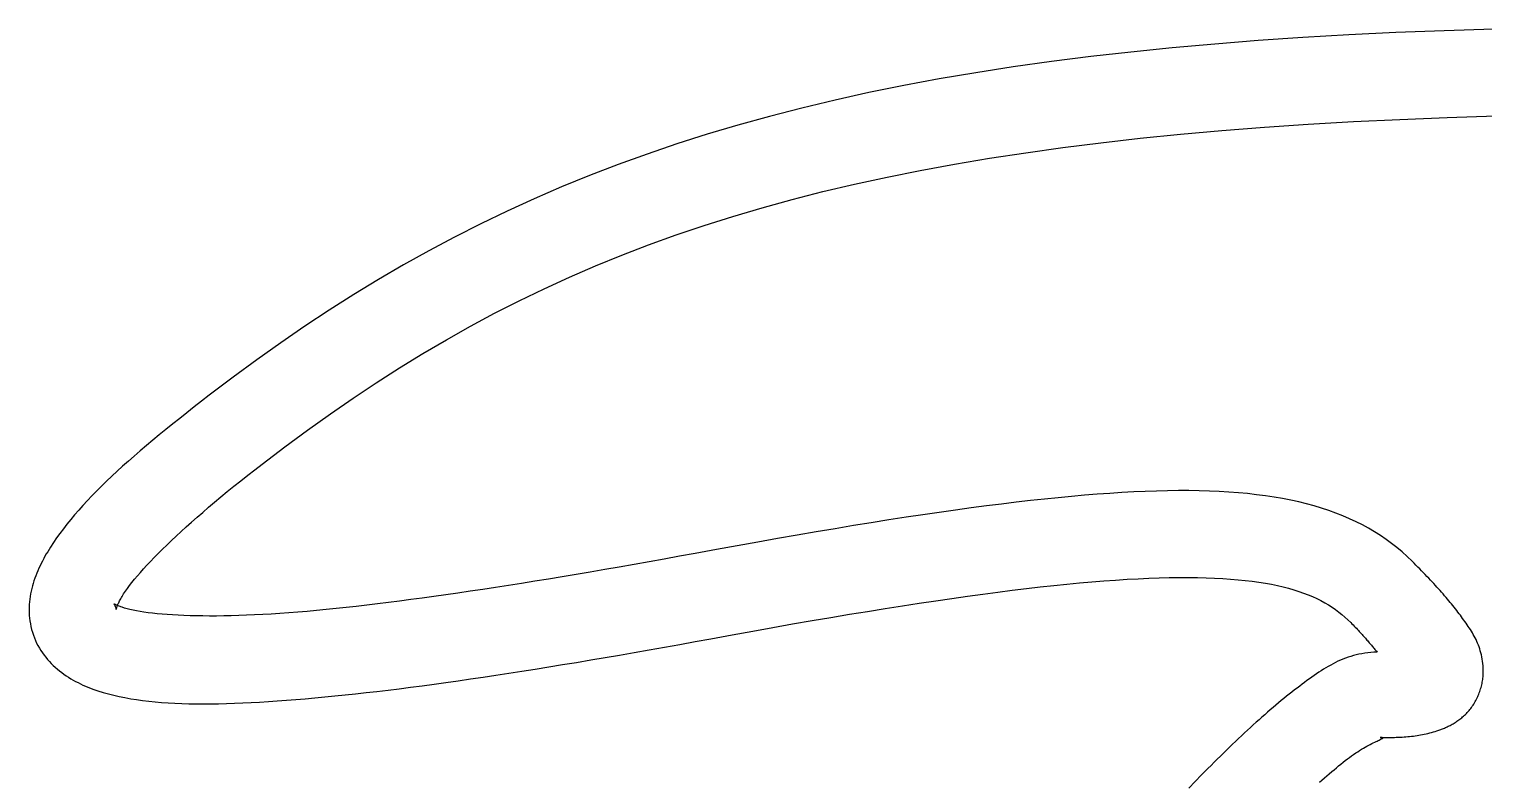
# Model space of a CAD drawing. Header units: metres. Extents: x 0 to 745, y 0 to 539.
# Drawn here: x 227.71 to 241.12, y 362.39 to 369.33 of the extents above; entities that cross this region are included whole.
import ezdxf

# ---------------------------------------------------------------- set-up
doc = ezdxf.new("R2010")
doc.units = ezdxf.units.M

msp = doc.modelspace()

# ---------------------------------------------------------------- linework, layer by layer
at = {"layer": '2', "color": 7}
for p, q in [((239.454899, 369.24992), (239.042731, 369.221915)), ((239.878019, 369.274508), (239.454899, 369.24992)), ((240.312411, 369.295713), (239.878019, 369.274508)), ((240.758393, 369.313572), (240.312411, 369.295713)), ((241.216284, 369.328119), (240.758393, 369.313572)), ((237.86876, 369.117032), (237.49717, 369.074918)), ((238.24998, 369.155506), (237.86876, 369.117032)), ((238.641198, 369.190455), (238.24998, 369.155506)), ((239.042731, 369.221915), (238.641198, 369.190455)), ((236.78155, 368.979419), (236.436943, 368.925984)), ((237.134863, 369.029055), (236.78155, 368.979419)), ((237.49717, 369.074918), (237.134863, 369.029055)), ((236.100753, 368.868725), (235.772691, 368.807616)), ((236.436943, 368.925984), (236.100753, 368.868725)), ((235.45247, 368.742632), (235.1398, 368.673748)), ((235.772691, 368.807616), (235.45247, 368.742632)), ((234.834392, 368.600938), (234.535959, 368.524176)), ((235.1398, 368.673748), (234.834392, 368.600938)), ((234.244211, 368.443439), (233.95886, 368.358699)), ((234.535959, 368.524176), (234.244211, 368.443439)), ((238.707096, 368.393446), (239.100105, 368.424129)), ((239.100105, 368.424129), (239.504185, 368.451454)), ((239.504185, 368.451454), (239.91964, 368.475451)), ((239.91964, 368.475451), (240.346777, 368.49615)), ((240.346777, 368.49615), (240.7859, 368.513584)), ((240.7859, 368.513584), (241.237316, 368.527783)), ((233.95886, 368.358699), (233.679617, 368.269932)), ((237.591484, 368.281012), (237.953064, 368.321878)), ((237.953064, 368.321878), (238.32485, 368.359372)), ((238.32485, 368.359372), (238.707096, 368.393446)), ((233.406194, 368.177113), (233.138302, 368.080215)), ((233.679617, 368.269932), (233.406194, 368.177113)), ((236.565022, 368.138267), (236.897799, 368.189248)), ((236.897799, 368.189248), (237.239841, 368.236816)), ((237.239841, 368.236816), (237.591484, 368.281012)), ((233.138302, 368.080215), (232.875653, 367.979214)), ((235.618928, 367.96443), (235.925922, 368.025899)), ((235.925922, 368.025899), (236.241175, 368.083831)), ((236.241175, 368.083831), (236.565022, 368.138267)), ((232.875653, 367.979214), (232.617957, 367.874084)), ((235.028373, 367.830714), (235.319856, 367.899382)), ((235.319856, 367.899382), (235.618928, 367.96443)), ((232.364927, 367.7648), (232.116273, 367.651337)), ((232.617957, 367.874084), (232.364927, 367.7648)), ((234.466825, 367.682352), (234.744141, 367.758385)), ((234.744141, 367.758385), (235.028373, 367.830714)), ((232.116273, 367.651337), (231.871708, 367.533669)), ((234.19609, 367.602575), (234.466825, 367.682352)), ((231.871708, 367.533669), (231.630942, 367.41177)), ((233.673021, 367.431622), (233.931601, 367.519012)), ((233.931601, 367.519012), (234.19609, 367.602575)), ((231.630942, 367.41177), (231.393686, 367.285616)), ((233.420015, 367.340364), (233.673021, 367.431622)), ((231.393686, 367.285616), (231.159654, 367.15518)), ((232.929384, 367.146076), (233.172248, 367.245195)), ((233.172248, 367.245195), (233.420015, 367.340364)), ((231.159654, 367.15518), (230.928554, 367.020439)), ((232.691087, 367.042963), (232.929384, 367.146076)), ((230.928554, 367.020439), (230.7001, 366.881365)), ((232.457023, 366.935816), (232.691087, 367.042963)), ((230.7001, 366.881365), (230.474003, 366.737935)), ((232.000246, 366.709254), (232.226854, 366.824594)), ((232.226854, 366.824594), (232.457023, 366.935816)), ((230.474003, 366.737935), (230.249973, 366.590121)), ((231.776863, 366.589756), (232.000246, 366.709254)), ((230.249973, 366.590121), (230.027722, 366.4379)), ((231.55637, 366.466059), (231.776863, 366.589756)), ((230.027722, 366.4379), (229.806962, 366.281246)), ((231.338431, 366.33812), (231.55637, 366.466059)), ((229.806962, 366.281246), (229.587404, 366.120133)), ((231.122711, 366.205899), (231.338431, 366.33812)), ((230.908873, 366.069353), (231.122711, 366.205899)), ((229.587404, 366.120133), (229.36876, 365.954536)), ((230.696583, 365.928443), (230.908873, 366.069353)), ((229.298183, 365.900071), (229.229137, 365.846374)), ((229.36876, 365.954536), (229.298183, 365.900071)), ((230.485504, 365.783125), (230.696583, 365.928443)), ((229.09562, 365.741187), (229.031145, 365.689647)), ((229.161617, 365.793421), (229.09562, 365.741187)), ((229.229137, 365.846374), (229.161617, 365.793421)), ((230.275302, 365.63336), (230.485504, 365.783125)), ((228.968186, 365.638777), (228.906742, 365.588551)), ((229.031145, 365.689647), (228.968186, 365.638777)), ((230.065641, 365.479104), (230.275302, 365.63336)), ((228.788383, 365.489936), (228.731463, 365.441497)), ((228.846809, 365.538946), (228.788383, 365.489936)), ((228.906742, 365.588551), (228.846809, 365.538946)), ((229.856184, 365.320318), (230.065641, 365.479104)), ((228.622123, 365.346233), (228.569697, 365.299357)), ((228.676043, 365.393604), (228.622123, 365.346233)), ((228.731463, 365.441497), (228.676043, 365.393604)), ((228.46932, 365.206998), (228.421361, 365.161464)), ((228.518764, 365.252954), (228.46932, 365.206998)), ((228.569697, 365.299357), (228.518764, 365.252954)), ((229.658436, 365.165489), (229.722707, 365.21644)), ((229.722707, 365.21644), (229.788626, 365.268057)), ((229.788626, 365.268057), (229.856184, 365.320318)), ((228.329889, 365.071565), (228.286369, 365.027151)), ((228.374885, 365.116328), (228.329889, 365.071565)), ((228.421361, 365.161464), (228.374885, 365.116328)), ((229.534876, 365.065678), (229.595823, 365.115228)), ((229.595823, 365.115228), (229.658436, 365.165489)), ((238.105006, 365.071401), (238.000709, 365.067846)), ((238.206813, 365.073783), (238.105006, 365.071401)), ((238.306184, 365.07499), (238.206813, 365.073783)), ((238.403326, 365.074936), (238.306184, 365.07499)), ((238.498423, 365.073589), (238.403326, 365.074936)), ((238.591495, 365.070939), (238.498423, 365.073589)), ((238.682563, 365.066976), (238.591495, 365.070939)), ((228.203745, 364.939267), (228.164635, 364.895749)), ((228.244322, 364.98306), (228.203745, 364.939267)), ((228.286369, 365.027151), (228.244322, 364.98306)), ((229.362119, 364.921519), (229.418015, 364.968801)), ((229.418015, 364.968801), (229.475604, 365.016862)), ((229.475604, 365.016862), (229.534876, 365.065678)), ((236.67366, 364.951643), (236.535267, 364.934103)), ((236.808913, 364.968025), (236.67366, 364.951643)), ((236.941082, 364.983247), (236.808913, 364.968025)), ((237.070219, 364.997308), (236.941082, 364.983247)), ((237.196381, 365.010207), (237.070219, 364.997308)), ((237.319619, 365.021942), (237.196381, 365.010207)), ((237.43999, 365.032512), (237.319619, 365.021942)), ((237.557546, 365.041916), (237.43999, 365.032512)), ((237.672342, 365.050152), (237.557546, 365.041916)), ((237.784431, 365.05722), (237.672342, 365.050152)), ((237.893869, 365.063119), (237.784431, 365.05722)), ((238.000709, 365.067846), (237.893869, 365.063119)), ((238.771649, 365.061688), (238.682563, 365.066976)), ((238.858772, 365.055066), (238.771649, 365.061688)), ((238.943956, 365.047099), (238.858772, 365.055066)), ((239.027219, 365.037776), (238.943956, 365.047099)), ((239.108584, 365.027087), (239.027219, 365.037776)), ((239.188072, 365.015022), (239.108584, 365.027087)), ((239.265703, 365.001569), (239.188072, 365.015022)), ((239.341499, 364.986718), (239.265703, 365.001569)), ((239.41548, 364.970459), (239.341499, 364.986718)), ((239.487668, 364.952782), (239.41548, 364.970459)), ((239.558084, 364.933675), (239.487668, 364.952782)), ((228.090804, 364.809437), (228.056076, 364.766593)), ((228.126989, 364.852481), (228.090804, 364.809437)), ((228.164635, 364.895749), (228.126989, 364.852481)), ((229.204675, 364.784563), (229.25544, 364.829378)), ((229.25544, 364.829378), (229.307925, 364.875037)), ((229.307925, 364.875037), (229.362119, 364.921519)), ((235.635965, 364.804593), (235.474085, 364.778976)), ((235.794327, 364.829061), (235.635965, 364.804593)), ((235.949226, 364.852377), (235.794327, 364.829061)), ((236.100715, 364.87454), (235.949226, 364.852377)), ((236.248849, 364.89555), (236.100715, 364.87454)), ((236.393682, 364.915404), (236.248849, 364.89555)), ((236.535267, 364.934103), (236.393682, 364.915404)), ((239.626749, 364.913128), (239.558084, 364.933675)), ((239.693683, 364.891131), (239.626749, 364.913128)), ((239.758908, 364.867673), (239.693683, 364.891131)), ((239.822445, 364.842743), (239.758908, 364.867673)), ((239.884315, 364.816332), (239.822445, 364.842743)), ((239.944539, 364.788428), (239.884315, 364.816332)), ((227.990979, 364.681406), (227.960604, 364.639013)), ((228.022802, 364.723924), (227.990979, 364.681406)), ((228.056076, 364.766593), (228.022802, 364.723924)), ((229.062783, 364.655412), (229.108338, 364.697558)), ((229.108338, 364.697558), (229.155638, 364.740616)), ((229.155638, 364.740616), (229.204675, 364.784563)), ((234.966797, 364.695234), (234.790304, 364.665028)), ((235.139555, 364.724295), (234.966797, 364.695234)), ((235.308633, 364.752209), (235.139555, 364.724295)), ((235.474085, 364.778976), (235.308633, 364.752209)), ((240.003137, 364.759022), (239.944539, 364.788428)), ((240.060132, 364.728101), (240.003137, 364.759022)), ((240.115544, 364.695657), (240.060132, 364.728101)), ((240.169394, 364.661678), (240.115544, 364.695657)), ((227.904186, 364.554507), (227.878136, 364.512344)), ((227.931674, 364.596722), (227.904186, 364.554507)), ((227.960604, 364.639013), (227.931674, 364.596722)), ((228.898197, 364.49639), (228.936681, 364.534667)), ((228.936681, 364.534667), (228.976945, 364.573944)), ((228.976945, 364.573944), (229.018982, 364.6142)), ((229.018982, 364.6142), (229.062783, 364.655412)), ((234.045911, 364.532776), (233.849936, 364.496862)), ((234.237881, 364.567551), (234.045911, 364.532776)), ((234.425901, 364.601185), (234.237881, 364.567551)), ((234.610024, 364.633678), (234.425901, 364.601185)), ((234.790304, 364.665028), (234.610024, 364.633678)), ((240.221703, 364.626154), (240.169394, 364.661678)), ((240.272492, 364.589075), (240.221703, 364.626154)), ((240.321783, 364.550429), (240.272492, 364.589075)), ((240.369596, 364.510207), (240.321783, 364.550429)), ((227.818478, 364.404233), (227.807587, 364.381975)), ((227.829751, 364.426285), (227.818478, 364.404233)), ((227.84138, 364.448125), (227.829751, 364.426285)), ((227.853338, 364.469752), (227.84138, 364.448125)), ((227.865599, 364.491159), (227.853338, 364.469752)), ((227.878136, 364.512344), (227.865599, 364.491159)), ((228.79352, 364.387789), (228.826607, 364.422929)), ((228.826607, 364.422929), (228.861503, 364.459137)), ((228.861503, 364.459137), (228.898197, 364.49639)), ((233.423981, 364.419527), (233.285787, 364.39496)), ((233.564071, 364.4447), (233.423981, 364.419527)), ((233.706056, 364.470479), (233.564071, 364.4447)), ((233.849936, 364.496862), (233.706056, 364.470479)), ((240.415952, 364.468397), (240.369596, 364.510207)), ((240.460872, 364.42499), (240.415952, 364.468397)), ((240.47892, 364.406902), (240.460872, 364.42499)), ((240.496709, 364.388989), (240.47892, 364.406902)), ((227.759802, 364.267725), (227.751765, 364.244311)), ((227.768381, 364.290956), (227.759802, 364.267725)), ((227.777476, 364.314), (227.768381, 364.290956)), ((227.787059, 364.336854), (227.777476, 364.314)), ((227.797105, 364.359514), (227.787059, 364.336854)), ((227.807587, 364.381975), (227.797105, 364.359514)), ((228.67942, 364.25835), (228.70519, 364.288997)), ((228.70519, 364.288997), (228.732802, 364.3208)), ((228.732802, 364.3208), (228.762248, 364.353738)), ((228.762248, 364.353738), (228.79352, 364.387789)), ((232.62324, 364.28123), (232.496413, 364.260309)), ((232.75196, 364.30276), (232.62324, 364.28123)), ((232.882575, 364.324899), (232.75196, 364.30276)), ((233.015084, 364.347645), (232.882575, 364.324899)), ((233.149488, 364.370999), (233.015084, 364.347645)), ((233.285787, 364.39496), (233.149488, 364.370999)), ((237.832123, 364.258176), (237.933847, 364.263759)), ((237.933847, 364.263759), (238.03255, 364.268216)), ((238.03255, 364.268216), (238.128274, 364.271548)), ((238.128274, 364.271548), (238.221059, 364.273758)), ((238.221059, 364.273758), (238.310944, 364.274848)), ((238.310944, 364.274848), (238.397818, 364.274888)), ((238.397818, 364.274888), (238.481588, 364.27393)), ((238.481588, 364.27393), (238.562329, 364.271985)), ((238.562329, 364.271985), (238.640116, 364.269063)), ((238.640116, 364.269063), (238.715022, 364.265176)), ((238.715022, 364.265176), (238.787123, 364.260332)), ((240.51424, 364.371244), (240.496709, 364.388989)), ((240.531516, 364.353666), (240.51424, 364.371244)), ((240.548538, 364.336248), (240.531516, 364.353666)), ((240.565306, 364.318988), (240.548538, 364.336248)), ((240.581823, 364.301881), (240.565306, 364.318988)), ((240.598089, 364.284923), (240.581823, 364.301881)), ((240.614106, 364.26811), (240.598089, 364.284923)), ((240.629875, 364.251437), (240.614106, 364.26811)), ((227.725573, 364.148914), (227.720647, 364.124649)), ((227.731175, 364.173017), (227.725573, 364.148914)), ((227.737425, 364.196953), (227.731175, 364.173017)), ((227.744297, 364.22072), (227.737425, 364.196953)), ((227.751765, 364.244311), (227.744297, 364.22072)), ((228.578526, 364.123245), (228.594949, 364.147774)), ((228.594949, 364.147774), (228.613258, 364.173572)), ((228.613258, 364.173572), (228.633446, 364.200615)), ((228.633446, 364.200615), (228.655503, 364.228882)), ((228.655503, 364.228882), (228.67942, 364.25835)), ((231.661646, 364.130949), (231.549966, 364.114917)), ((231.77522, 364.147595), (231.661646, 364.130949)), ((231.890686, 364.164852), (231.77522, 364.147595)), ((232.008044, 364.182722), (231.890686, 364.164852)), ((232.127296, 364.201203), (232.008044, 364.182722)), ((232.248442, 364.220295), (232.127296, 364.201203)), ((232.371481, 364.239997), (232.248442, 364.220295)), ((232.496413, 364.260309), (232.371481, 364.239997)), ((236.502323, 364.121814), (236.639926, 364.139926)), ((236.639926, 364.139926), (236.774065, 364.156889)), ((236.774065, 364.156889), (236.904781, 364.172705)), ((236.904781, 364.172705), (237.032115, 364.187375)), ((237.032115, 364.187375), (237.156106, 364.200902)), ((237.156106, 364.200902), (237.276795, 364.213289)), ((237.276795, 364.213289), (237.394223, 364.224536)), ((237.394223, 364.224536), (237.50843, 364.234646)), ((237.50843, 364.234646), (237.619455, 364.243621)), ((237.619455, 364.243621), (237.727339, 364.251464)), ((237.727339, 364.251464), (237.832123, 364.258176)), ((238.787123, 364.260332), (238.856492, 364.254543)), ((238.856492, 364.254543), (238.923204, 364.24782)), ((238.923204, 364.24782), (238.987334, 364.240172)), ((238.987334, 364.240172), (239.048955, 364.23161)), ((239.048955, 364.23161), (239.108142, 364.222145)), ((239.108142, 364.222145), (239.16497, 364.211787)), ((239.16497, 364.211787), (239.219513, 364.200546)), ((239.219513, 364.200546), (239.271845, 364.188433)), ((239.271845, 364.188433), (239.32204, 364.175459)), ((239.32204, 364.175459), (239.370174, 364.161634)), ((239.370174, 364.161634), (239.41632, 364.146967)), ((239.41632, 364.146967), (239.460552, 364.131471)), ((239.460552, 364.131471), (239.502946, 364.115155)), ((240.645398, 364.234902), (240.629875, 364.251437)), ((240.660676, 364.218499), (240.645398, 364.234902)), ((240.67571, 364.202224), (240.660676, 364.218499)), ((240.690502, 364.186074), (240.67571, 364.202224)), ((240.705053, 364.170043), (240.690502, 364.186074)), ((240.719364, 364.154129), (240.705053, 364.170043)), ((240.733436, 364.138327), (240.719364, 364.154129)), ((240.747272, 364.122633), (240.733436, 364.138327)), ((227.707079, 364.001031), (227.706765, 363.975877)), ((227.708229, 364.026047), (227.707079, 364.001031)), ((227.710187, 364.050921), (227.708229, 364.026047)), ((227.712927, 364.075648), (227.710187, 364.050921)), ((227.716423, 364.100226), (227.712927, 364.075648)), ((227.720647, 364.124649), (227.716423, 364.100226)), ((228.489503, 364.03034), (228.489231, 364.030218)), ((228.489231, 364.030218), (228.489282, 364.029838)), ((228.489282, 364.029838), (228.489623, 364.029198)), ((228.49013, 364.030209), (228.489503, 364.03034)), ((228.489623, 364.029198), (228.490223, 364.028294)), ((228.491143, 364.029827), (228.49013, 364.030209)), ((228.490223, 364.028294), (228.491048, 364.027124)), ((228.491048, 364.027124), (228.492067, 364.025683)), ((228.492576, 364.029197), (228.491143, 364.029827)), ((228.492067, 364.025683), (228.493247, 364.023968)), ((228.49446, 364.028324), (228.492576, 364.029197)), ((228.493247, 364.023968), (228.494557, 364.021976)), ((228.496827, 364.02721), (228.49446, 364.028324)), ((228.494557, 364.021976), (228.495964, 364.019704)), ((228.495964, 364.019704), (228.497435, 364.017149)), ((228.499711, 364.025858), (228.496827, 364.02721)), ((228.497435, 364.017149), (228.49894, 364.014307)), ((228.49894, 364.014307), (228.500445, 364.011175)), ((228.503142, 364.024272), (228.499711, 364.025858)), ((228.500445, 364.011175), (228.501918, 364.00775)), ((228.501918, 364.00775), (228.503327, 364.004028)), ((228.507154, 364.022456), (228.503142, 364.024272)), ((228.503327, 364.004028), (228.50464, 364.000006)), ((228.50464, 364.000006), (228.505784, 363.996051)), ((228.505784, 363.996051), (228.506725, 363.992534)), ((228.511778, 364.020412), (228.507154, 364.022456)), ((228.517047, 364.018143), (228.511778, 364.020412)), ((228.514378, 363.995217), (228.51565, 363.999281)), ((228.51565, 363.999281), (228.517166, 364.003855)), ((228.522992, 364.015654), (228.517047, 364.018143)), ((228.517166, 364.003855), (228.518953, 364.008943)), ((228.518953, 364.008943), (228.521037, 364.014549)), ((228.521037, 364.014549), (228.523445, 364.020676)), ((228.529647, 364.012946), (228.522992, 364.015654)), ((228.523445, 364.020676), (228.526202, 364.02733)), ((228.526202, 364.02733), (228.529335, 364.034514)), ((228.529335, 364.034514), (228.53287, 364.042233)), ((228.537043, 364.010025), (228.529647, 364.012946)), ((228.53287, 364.042233), (228.536833, 364.05049)), ((228.536833, 364.05049), (228.541252, 364.059291)), ((228.545212, 364.006892), (228.537043, 364.010025)), ((228.541252, 364.059291), (228.546151, 364.068638)), ((228.554187, 364.003551), (228.545212, 364.006892)), ((228.546151, 364.068638), (228.551558, 364.078537)), ((228.551558, 364.078537), (228.557499, 364.088992)), ((228.564, 364.000006), (228.554187, 364.003551)), ((228.557499, 364.088992), (228.564, 364.100006)), ((228.564, 364.100006), (228.578526, 364.123245)), ((228.585707, 363.992821), (228.564, 364.000006)), ((230.629971, 363.998283), (230.537205, 363.988406)), ((230.724628, 364.008777), (230.629971, 363.998283)), ((230.821175, 364.01989), (230.724628, 364.008777)), ((230.919614, 364.031618), (230.821175, 364.01989)), ((231.019943, 364.043964), (230.919614, 364.031618)), ((231.122164, 364.056925), (231.019943, 364.043964)), ((231.226277, 364.070501), (231.122164, 364.056925)), ((231.332281, 364.084692), (231.226277, 364.070501)), ((231.440177, 364.099497), (231.332281, 364.084692)), ((231.549966, 364.114917), (231.440177, 364.099497)), ((235.601729, 363.988886), (235.760956, 364.013938)), ((235.760956, 364.013938), (235.916478, 364.037829)), ((235.916478, 364.037829), (236.068335, 364.06056)), ((236.068335, 364.06056), (236.216569, 364.082133)), ((236.216569, 364.082133), (236.361218, 364.10255)), ((236.361218, 364.10255), (236.502323, 364.121814)), ((239.502946, 364.115155), (239.543576, 364.098029)), ((239.543576, 364.098029), (239.582515, 364.080105)), ((239.582515, 364.080105), (239.619839, 364.061392)), ((239.619839, 364.061392), (239.655621, 364.041901)), ((239.655621, 364.041901), (239.689937, 364.021643)), ((239.689937, 364.021643), (239.72286, 364.000628)), ((239.72286, 364.000628), (239.754465, 363.978866)), ((240.760872, 364.107042), (240.747272, 364.122633)), ((240.774238, 364.091551), (240.760872, 364.107042)), ((240.787371, 364.076156), (240.774238, 364.091551)), ((240.800272, 364.060852), (240.787371, 364.076156)), ((240.812943, 364.045635), (240.800272, 364.060852)), ((240.825385, 364.030502), (240.812943, 364.045635)), ((240.8376, 364.015447), (240.825385, 364.030502)), ((240.849588, 364.000468), (240.8376, 364.015447)), ((240.861352, 363.985559), (240.849588, 364.000468)), ((227.706765, 363.975877), (227.707312, 363.950589)), ((227.707312, 363.950589), (227.708748, 363.925171)), ((227.708748, 363.925171), (227.711099, 363.899627)), ((227.711099, 363.899627), (227.714392, 363.873962)), ((227.714392, 363.873962), (227.718653, 363.848178)), ((228.506725, 363.992534), (228.507489, 363.989459)), ((228.507489, 363.989459), (228.508103, 363.986831)), ((228.508103, 363.986831), (228.508593, 363.984654)), ((228.508593, 363.984654), (228.508986, 363.982932)), ((228.508986, 363.982932), (228.509307, 363.981669)), ((228.509307, 363.981669), (228.509582, 363.98087)), ((228.509582, 363.98087), (228.509839, 363.980538)), ((228.509839, 363.980538), (228.510104, 363.980678)), ((228.510104, 363.980678), (228.510403, 363.981293)), ((228.510403, 363.981293), (228.510761, 363.982389)), ((228.510761, 363.982389), (228.511206, 363.983969)), ((228.511206, 363.983969), (228.511764, 363.986038)), ((228.511764, 363.986038), (228.512461, 363.988599)), ((228.512461, 363.988599), (228.513324, 363.991657)), ((228.513324, 363.991657), (228.514378, 363.995217)), ((228.609843, 363.985862), (228.585707, 363.992821)), ((228.636389, 363.979149), (228.609843, 363.985862)), ((228.665322, 363.972698), (228.636389, 363.979149)), ((228.69662, 363.966527), (228.665322, 363.972698)), ((228.730262, 363.960654), (228.69662, 363.966527)), ((228.766228, 363.955096), (228.730262, 363.960654)), ((228.804494, 363.949872), (228.766228, 363.955096)), ((228.84504, 363.944999), (228.804494, 363.949872)), ((228.887843, 363.940495), (228.84504, 363.944999)), ((228.932884, 363.936377), (228.887843, 363.940495)), ((228.980139, 363.932664), (228.932884, 363.936377)), ((229.029589, 363.929372), (228.980139, 363.932664)), ((229.08121, 363.926521), (229.029589, 363.929372)), ((229.134981, 363.924126), (229.08121, 363.926521)), ((229.190882, 363.922207), (229.134981, 363.924126)), ((229.24889, 363.92078), (229.190882, 363.922207)), ((229.308985, 363.919865), (229.24889, 363.92078)), ((229.371143, 363.919477), (229.308985, 363.919865)), ((229.435345, 363.919636), (229.371143, 363.919477)), ((229.501568, 363.920358), (229.435345, 363.919636)), ((229.569791, 363.921662), (229.501568, 363.920358)), ((229.639993, 363.923565), (229.569791, 363.921662)), ((229.712151, 363.926084), (229.639993, 363.923565)), ((229.786245, 363.929239), (229.712151, 363.926084)), ((229.862253, 363.933046), (229.786245, 363.929239)), ((229.940153, 363.937523), (229.862253, 363.933046)), ((230.019924, 363.942688), (229.940153, 363.937523)), ((230.101545, 363.948558), (230.019924, 363.942688)), ((230.184993, 363.955151), (230.101545, 363.948558)), ((230.270248, 363.962486), (230.184993, 363.955151)), ((230.357344, 363.970507), (230.270248, 363.962486)), ((230.446329, 363.979147), (230.357344, 363.970507)), ((230.537205, 363.988406), (230.446329, 363.979147)), ((234.748611, 363.846122), (234.926966, 363.877015)), ((234.926966, 363.877015), (235.101416, 363.906736)), ((235.101416, 363.906736), (235.271999, 363.935287)), ((235.271999, 363.935287), (235.438756, 363.962669)), ((235.438756, 363.962669), (235.601729, 363.988886)), ((239.754465, 363.978866), (239.784826, 363.956368)), ((239.784826, 363.956368), (239.814017, 363.933144)), ((239.814017, 363.933144), (239.842114, 363.909205)), ((239.842114, 363.909205), (239.86919, 363.884562)), ((239.86919, 363.884562), (239.89532, 363.859224)), ((240.872892, 363.970717), (240.861352, 363.985559)), ((240.884209, 363.955938), (240.872892, 363.970717)), ((240.895306, 363.941217), (240.884209, 363.955938)), ((240.906184, 363.92655), (240.895306, 363.941217)), ((240.916923, 363.911938), (240.906184, 363.92655)), ((240.927589, 363.89737), (240.916923, 363.911938)), ((240.938164, 363.882823), (240.927589, 363.89737)), ((240.948627, 363.868274), (240.938164, 363.882823)), ((240.958959, 363.853702), (240.948627, 363.868274)), ((227.718653, 363.848178), (227.723909, 363.82228)), ((227.723909, 363.82228), (227.730186, 363.796273)), ((227.730186, 363.796273), (227.737512, 363.77016)), ((227.737512, 363.77016), (227.745857, 363.744313)), ((227.745857, 363.744313), (227.755156, 363.719098)), ((233.99532, 363.710784), (234.189704, 363.746387)), ((234.189704, 363.746387), (234.38002, 363.78081)), ((234.38002, 363.78081), (234.566309, 363.814054)), ((234.566309, 363.814054), (234.748611, 363.846122)), ((239.89532, 363.859224), (239.906346, 363.848148)), ((239.906346, 363.848148), (239.917025, 363.837321)), ((239.917025, 363.837321), (239.927371, 363.826734)), ((239.927371, 363.826734), (239.937397, 363.816377)), ((239.937397, 363.816377), (239.94712, 363.80624)), ((239.94712, 363.80624), (239.956551, 363.796312)), ((239.956551, 363.796312), (239.965706, 363.786585)), ((239.965706, 363.786585), (239.974598, 363.777047)), ((239.974598, 363.777047), (239.983242, 363.76769)), ((239.983242, 363.76769), (239.991651, 363.758503)), ((239.991651, 363.758503), (239.99984, 363.749476)), ((239.99984, 363.749476), (240.007823, 363.7406)), ((240.007823, 363.7406), (240.015614, 363.731864)), ((240.015614, 363.731864), (240.023227, 363.723259)), ((240.969141, 363.839085), (240.958959, 363.853702)), ((240.979151, 363.8244), (240.969141, 363.839085)), ((240.988972, 363.809624), (240.979151, 363.8244)), ((240.998583, 363.794736), (240.988972, 363.809624)), ((241.007964, 363.779714), (240.998583, 363.794736)), ((241.017096, 363.764534), (241.007964, 363.779714)), ((241.025959, 363.749176), (241.017096, 363.764534)), ((241.034534, 363.733616), (241.025959, 363.749176)), ((241.0428, 363.717832), (241.034534, 363.733616)), ((227.755156, 363.719098), (227.765375, 363.694512)), ((227.765375, 363.694512), (227.776483, 363.670551)), ((227.776483, 363.670551), (227.788449, 363.647211)), ((227.788449, 363.647211), (227.801239, 363.62449)), ((227.801239, 363.62449), (227.814822, 363.602383)), ((227.814822, 363.602383), (227.829165, 363.580886)), ((233.287959, 363.583563), (233.425713, 363.607818)), ((233.425713, 363.607818), (233.565322, 363.632669)), ((233.565322, 363.632669), (233.70679, 363.658115)), ((233.70679, 363.658115), (233.850121, 363.684153)), ((233.850121, 363.684153), (233.99532, 363.710784)), ((240.023227, 363.723259), (240.030677, 363.714774)), ((240.030677, 363.714774), (240.037976, 363.7064)), ((240.037976, 363.7064), (240.045139, 363.698128)), ((240.045139, 363.698128), (240.052181, 363.689946)), ((240.052181, 363.689946), (240.059116, 363.681845)), ((240.059116, 363.681845), (240.065957, 363.673815)), ((240.065957, 363.673815), (240.072719, 363.665847)), ((240.072719, 363.665847), (240.079415, 363.65793)), ((240.079415, 363.65793), (240.08606, 363.650054)), ((240.08606, 363.650054), (240.092668, 363.64221)), ((240.092668, 363.64221), (240.099254, 363.634388)), ((240.099254, 363.634388), (240.10583, 363.626577)), ((240.10583, 363.626577), (240.112412, 363.618768)), ((240.112412, 363.618768), (240.119013, 363.610951)), ((240.119013, 363.610951), (240.125647, 363.603116)), ((240.125647, 363.603116), (240.132329, 363.595253)), ((240.132329, 363.595253), (240.139072, 363.587352)), ((241.050739, 363.701803), (241.0428, 363.717832)), ((241.05833, 363.685505), (241.050739, 363.701803)), ((241.065554, 363.668917), (241.05833, 363.685505)), ((241.072391, 363.652017), (241.065554, 363.668917)), ((241.078821, 363.634782), (241.072391, 363.652017)), ((241.084826, 363.617189), (241.078821, 363.634782)), ((241.090384, 363.599218), (241.084826, 363.617189)), ((241.095477, 363.580844), (241.090384, 363.599218)), ((227.829165, 363.580886), (227.844238, 363.559997)), ((227.844238, 363.559997), (227.860007, 363.539711)), ((227.860007, 363.539711), (227.87644, 363.520025)), ((227.87644, 363.520025), (227.893507, 363.500935)), ((227.893507, 363.500935), (227.911173, 363.482438)), ((227.911173, 363.482438), (227.929409, 363.46453)), ((227.929409, 363.46453), (227.94818, 363.447208)), ((232.500113, 363.450595), (232.626839, 363.471255)), ((232.626839, 363.471255), (232.755391, 363.492517)), ((232.755391, 363.492517), (232.885774, 363.51438)), ((232.885774, 363.51438), (233.017994, 363.536842)), ((233.017994, 363.536842), (233.152054, 363.559904)), ((233.152054, 363.559904), (233.287959, 363.583563)), ((239.710307, 363.467817), (239.688278, 363.455385)), ((239.732506, 363.479744), (239.710307, 363.467817)), ((239.754909, 363.491149), (239.732506, 363.479744)), ((239.777552, 363.502014), (239.754909, 363.491149)), ((239.800468, 363.512322), (239.777552, 363.502014)), ((239.823693, 363.522053), (239.800468, 363.512322)), ((239.847261, 363.53119), (239.823693, 363.522053)), ((239.871207, 363.539715), (239.847261, 363.53119)), ((239.895565, 363.547611), (239.871207, 363.539715)), ((239.920371, 363.554858), (239.895565, 363.547611)), ((239.945658, 363.56144), (239.920371, 363.554858)), ((239.971462, 363.567337), (239.945658, 363.56144)), ((239.997817, 363.572533), (239.971462, 363.567337)), ((240.024757, 363.577008), (239.997817, 363.572533)), ((240.052318, 363.580746), (240.024757, 363.577008)), ((240.080535, 363.583728), (240.052318, 363.580746)), ((240.109441, 363.585936), (240.080535, 363.583728)), ((240.139072, 363.587352), (240.109441, 363.585936)), ((241.100085, 363.562047), (241.095477, 363.580844)), ((241.104188, 363.542804), (241.100085, 363.562047)), ((241.107766, 363.523092), (241.104188, 363.542804)), ((241.110801, 363.50289), (241.107766, 363.523092)), ((241.113271, 363.482175), (241.110801, 363.50289)), ((241.115158, 363.460925), (241.113271, 363.482175)), ((241.116441, 363.439118), (241.115158, 363.460925)), ((227.94818, 363.447208), (227.967456, 363.430467)), ((227.967456, 363.430467), (227.987204, 363.414305)), ((227.987204, 363.414305), (228.007393, 363.398717)), ((228.007393, 363.398717), (228.027989, 363.3837)), ((228.027989, 363.3837), (228.048962, 363.36925)), ((228.048962, 363.36925), (228.070279, 363.355364)), ((228.070279, 363.355364), (228.091908, 363.342039)), ((228.091908, 363.342039), (228.113816, 363.32927)), ((228.113816, 363.32927), (228.135973, 363.317054)), ((231.663802, 363.322919), (231.777868, 363.339335)), ((231.777868, 363.339335), (231.893728, 363.356361)), ((231.893728, 363.356361), (232.011388, 363.373995)), ((232.011388, 363.373995), (232.130852, 363.392237)), ((232.130852, 363.392237), (232.252125, 363.411084)), ((232.252125, 363.411084), (232.37521, 363.430537)), ((232.37521, 363.430537), (232.500113, 363.450595)), ((239.513994, 363.339948), (239.491932, 363.32379)), ((239.535913, 363.355764), (239.513994, 363.339948)), ((239.557725, 363.37122), (239.535913, 363.355764)), ((239.579464, 363.386298), (239.557725, 363.37122)), ((239.601164, 363.40098), (239.579464, 363.386298)), ((239.622861, 363.415247), (239.601164, 363.40098)), ((239.64459, 363.429083), (239.622861, 363.415247)), ((239.666383, 363.442468), (239.64459, 363.429083)), ((239.688278, 363.455385), (239.666383, 363.442468)), ((241.110548, 363.322011), (241.112404, 363.334164)), ((241.112404, 363.334164), (241.11396, 363.346256)), ((241.11396, 363.346256), (241.115214, 363.358274)), ((241.115214, 363.358274), (241.116161, 363.370204)), ((241.116161, 363.370204), (241.116798, 363.382031)), ((241.117102, 363.416731), (241.116441, 363.439118)), ((241.116798, 363.382031), (241.11712, 363.393742)), ((241.11712, 363.393742), (241.117102, 363.416731)), ((228.135973, 363.317054), (228.158346, 363.305387)), ((228.158346, 363.305387), (228.180902, 363.294266)), ((228.180902, 363.294266), (228.20361, 363.283687)), ((228.20361, 363.283687), (228.226438, 363.273646)), ((228.226438, 363.273646), (228.249354, 363.264141)), ((228.249354, 363.264141), (228.272325, 363.255167)), ((228.272325, 363.255167), (228.29532, 363.24672)), ((228.29532, 363.24672), (228.341827, 363.230892)), ((228.341827, 363.230892), (228.389381, 363.216128)), ((228.389381, 363.216128), (228.438008, 363.20241)), ((228.438008, 363.20241), (228.487735, 363.189717)), ((230.526226, 363.182882), (230.620851, 363.192522)), ((230.620851, 363.192522), (230.717221, 363.202783)), ((230.717221, 363.202783), (230.815339, 363.213664)), ((230.815339, 363.213664), (230.915211, 363.225165)), ((230.915211, 363.225165), (231.016841, 363.237284)), ((231.016841, 363.237284), (231.120234, 363.25002)), ((231.120234, 363.25002), (231.225395, 363.263372)), ((231.225395, 363.263372), (231.332327, 363.277339)), ((231.332327, 363.277339), (231.441036, 363.29192)), ((231.441036, 363.29192), (231.551526, 363.307114)), ((231.551526, 363.307114), (231.663802, 363.322919)), ((239.328896, 363.199938), (239.304333, 363.180414)), ((239.35329, 363.219061), (239.328896, 363.199938)), ((239.377514, 363.237782), (239.35329, 363.219061)), ((239.401568, 363.256096), (239.377514, 363.237782)), ((239.424546, 363.273443), (239.401568, 363.256096)), ((239.447243, 363.290519), (239.424546, 363.273443)), ((239.469693, 363.307308), (239.447243, 363.290519)), ((239.491932, 363.32379), (239.469693, 363.307308)), ((241.071486, 363.188294), (241.076381, 363.200198)), ((241.076381, 363.200198), (241.081018, 363.212195)), ((241.081018, 363.212195), (241.085394, 363.224269)), ((241.085394, 363.224269), (241.089506, 363.236408)), ((241.089506, 363.236408), (241.093348, 363.248597)), ((241.093348, 363.248597), (241.096918, 363.260822)), ((241.096918, 363.260822), (241.100212, 363.27307)), ((241.100212, 363.27307), (241.103226, 363.285327)), ((241.103226, 363.285327), (241.105955, 363.297579)), ((241.105955, 363.297579), (241.108398, 363.309811)), ((241.108398, 363.309811), (241.110548, 363.322011)), ((228.487735, 363.189717), (228.538587, 363.178032)), ((228.538587, 363.178032), (228.590591, 363.167335)), ((228.590591, 363.167335), (228.643774, 363.157607)), ((228.643774, 363.157607), (228.698162, 363.148829)), ((228.698162, 363.148829), (228.753781, 363.140983)), ((228.753781, 363.140983), (228.810657, 363.134049)), ((228.810657, 363.134049), (228.868817, 363.128007)), ((228.868817, 363.128007), (228.928288, 363.12284)), ((228.928288, 363.12284), (228.989095, 363.118528)), ((228.989095, 363.118528), (229.051264, 363.115053)), ((229.051264, 363.115053), (229.114823, 363.112394)), ((229.114823, 363.112394), (229.179798, 363.110533)), ((229.179798, 363.110533), (229.246214, 363.109452)), ((229.246214, 363.109452), (229.314099, 363.10913)), ((229.314099, 363.10913), (229.383478, 363.10955)), ((229.383478, 363.10955), (229.454378, 363.110692)), ((229.454378, 363.110692), (229.526825, 363.112537)), ((229.526825, 363.112537), (229.600846, 363.115066)), ((229.600846, 363.115066), (229.676467, 363.118259)), ((229.676467, 363.118259), (229.753714, 363.122099)), ((229.753714, 363.122099), (229.832614, 363.126566)), ((229.832614, 363.126566), (229.913193, 363.131642)), ((229.913193, 363.131642), (229.995477, 363.137306)), ((229.995477, 363.137306), (230.079492, 363.14354)), ((230.079492, 363.14354), (230.165266, 363.150325)), ((230.165266, 363.150325), (230.252824, 363.157642)), ((230.252824, 363.157642), (230.342192, 363.165472)), ((230.342192, 363.165472), (230.433342, 363.173865)), ((230.433342, 363.173865), (230.526226, 363.182882)), ((239.178986, 363.076911), (239.153412, 363.055056)), ((239.204391, 363.098386), (239.178986, 363.076911)), ((239.229629, 363.119476), (239.204391, 363.098386)), ((239.254699, 363.14018), (239.229629, 363.119476)), ((239.2796, 363.160494), (239.254699, 363.14018)), ((239.304333, 363.180414), (239.2796, 363.160494)), ((240.986163, 363.048215), (240.994058, 363.057662)), ((240.994058, 363.057662), (241.001746, 363.067381)), ((241.001746, 363.067381), (241.009221, 363.077359)), ((241.009221, 363.077359), (241.01648, 363.087581)), ((241.01648, 363.087581), (241.02352, 363.098033)), ((241.02352, 363.098033), (241.030337, 363.108703)), ((241.030337, 363.108703), (241.036927, 363.119575)), ((241.036927, 363.119575), (241.043286, 363.130637)), ((241.043286, 363.130637), (241.04941, 363.141873)), ((241.04941, 363.141873), (241.055296, 363.153271)), ((241.055296, 363.153271), (241.06094, 363.164817)), ((241.06094, 363.164817), (241.066338, 363.176496)), ((241.066338, 363.176496), (241.071486, 363.188294)), ((239.023038, 362.940185), (238.996464, 362.916115)), ((239.049446, 362.963895), (239.023038, 362.940185)), ((239.075688, 362.98724), (239.049446, 362.963895)), ((239.101763, 363.010217), (239.075688, 362.98724)), ((239.127671, 363.032823), (239.101763, 363.010217)), ((239.153412, 363.055056), (239.127671, 363.032823)), ((240.830551, 362.921773), (240.83947, 362.926909)), ((240.83947, 362.926909), (240.848384, 362.932238)), ((240.848384, 362.932238), (240.857286, 362.937767)), ((240.857286, 362.937767), (240.866173, 362.943499)), ((240.866173, 362.943499), (240.875039, 362.949442)), ((240.875039, 362.949442), (240.88388, 362.955599)), ((240.88388, 362.955599), (240.89269, 362.961977)), ((240.89269, 362.961977), (240.901466, 362.96858)), ((240.901466, 362.96858), (240.910201, 362.975414)), ((240.910201, 362.975414), (240.918892, 362.982485)), ((240.918892, 362.982485), (240.927533, 362.989798)), ((240.927533, 362.989798), (240.936119, 362.997358)), ((240.936119, 362.997358), (240.944646, 363.00517)), ((240.944646, 363.00517), (240.953109, 363.013241)), ((240.953109, 363.013241), (240.961503, 363.021575)), ((240.961503, 363.021575), (240.969823, 363.030177)), ((240.969823, 363.030177), (240.978064, 363.039054)), ((240.978064, 363.039054), (240.986163, 363.048215)), ((238.861116, 362.790458), (238.833552, 362.764288)), ((238.888515, 362.816286), (238.861116, 362.790458)), ((238.91575, 362.841769), (238.888515, 362.816286)), ((238.94282, 362.866903), (238.91575, 362.841769)), ((238.969725, 362.891686), (238.94282, 362.866903)), ((238.996464, 362.916115), (238.969725, 362.891686)), ((240.16556, 362.799974), (240.185093, 362.799996)), ((240.173703, 362.799868), (240.16556, 362.799974)), ((240.180218, 362.799538), (240.173703, 362.799868)), ((240.179713, 362.78683), (240.18443, 362.789554)), ((240.185156, 362.798967), (240.180218, 362.799538)), ((240.18443, 362.789554), (240.187916, 362.79192)), ((240.185093, 362.799996), (240.204393, 362.800067)), ((240.188566, 362.79814), (240.185156, 362.798967)), ((240.187916, 362.79192), (240.190122, 362.793945)), ((240.190497, 362.797038), (240.188566, 362.79814)), ((240.190122, 362.793945), (240.190999, 362.795645)), ((240.190999, 362.795645), (240.190497, 362.797038)), ((240.204393, 362.800067), (240.223471, 362.800197)), ((240.223471, 362.800197), (240.242335, 362.800397)), ((240.242335, 362.800397), (240.260997, 362.800675)), ((240.260997, 362.800675), (240.279466, 362.801041)), ((240.279466, 362.801041), (240.297752, 362.801506)), ((240.297752, 362.801506), (240.315865, 362.802078)), ((240.315865, 362.802078), (240.333816, 362.802767)), ((240.333816, 362.802767), (240.351613, 362.803583)), ((240.351613, 362.803583), (240.369268, 362.804536)), ((240.369268, 362.804536), (240.386789, 362.805635)), ((240.386789, 362.805635), (240.404188, 362.80689)), ((240.404188, 362.80689), (240.421474, 362.808311)), ((240.421474, 362.808311), (240.438657, 362.809907)), ((240.438657, 362.809907), (240.455747, 362.811688)), ((240.455747, 362.811688), (240.472754, 362.813664)), ((240.472754, 362.813664), (240.489689, 362.815844)), ((240.489689, 362.815844), (240.50656, 362.818238)), ((240.50656, 362.818238), (240.523379, 362.820855)), ((240.523379, 362.820855), (240.540155, 362.823706)), ((240.540155, 362.823706), (240.556897, 362.8268)), ((240.556897, 362.8268), (240.573617, 362.830147)), ((240.573617, 362.830147), (240.590324, 362.833756)), ((240.590324, 362.833756), (240.607028, 362.837636)), ((240.607028, 362.837636), (240.62374, 362.841799)), ((240.62374, 362.841799), (240.640468, 362.846253)), ((240.640468, 362.846253), (240.657223, 362.851007)), ((240.657223, 362.851007), (240.674016, 362.856073)), ((240.674016, 362.856073), (240.690855, 362.861458)), ((240.690855, 362.861458), (240.707752, 362.867174)), ((240.707752, 362.867174), (240.716248, 362.870166)), ((240.716248, 362.870166), (240.724806, 362.873275)), ((240.724806, 362.873275), (240.73342, 362.876509)), ((240.73342, 362.876509), (240.742087, 362.879871)), ((240.742087, 362.879871), (240.750801, 362.883368)), ((240.750801, 362.883368), (240.759557, 362.887004)), ((240.759557, 362.887004), (240.768351, 362.890786)), ((240.768351, 362.890786), (240.777177, 362.894718)), ((240.777177, 362.894718), (240.786031, 362.898806)), ((240.786031, 362.898806), (240.794909, 362.903056)), ((240.794909, 362.903056), (240.803804, 362.907472)), ((240.803804, 362.907472), (240.812713, 362.912059)), ((240.812713, 362.912059), (240.82163, 362.916825)), ((240.82163, 362.916825), (240.830551, 362.921773)), ((238.721661, 362.656256), (238.693281, 362.628425)), ((238.749879, 362.68376), (238.721661, 362.656256)), ((238.777933, 362.710936), (238.749879, 362.68376)), ((238.805825, 362.73778), (238.777933, 362.710936)), ((238.833552, 362.764288), (238.805825, 362.73778)), ((239.922311, 362.644695), (239.940978, 362.657415)), ((239.940978, 362.657415), (239.959357, 362.669457)), ((239.959357, 362.669457), (239.977399, 362.680838)), ((239.977399, 362.680838), (239.995055, 362.691576)), ((239.995055, 362.691576), (240.012273, 362.701687)), ((240.012273, 362.701687), (240.029006, 362.711188)), ((240.029006, 362.711188), (240.045202, 362.720096)), ((240.045202, 362.720096), (240.060814, 362.728427)), ((240.060814, 362.728427), (240.07579, 362.736199)), ((240.07579, 362.736199), (240.090082, 362.743428)), ((240.090082, 362.743428), (240.103639, 362.75013)), ((240.103639, 362.75013), (240.116413, 362.756324)), ((240.116413, 362.756324), (240.128353, 362.762025)), ((240.128353, 362.762025), (240.13941, 362.76725)), ((240.13941, 362.76725), (240.149534, 362.772017)), ((240.149534, 362.772017), (240.158677, 362.776341)), ((240.158677, 362.776341), (240.166787, 362.78024)), ((240.166787, 362.78024), (240.173815, 362.783731)), ((240.173815, 362.783731), (240.179713, 362.78683)), ((238.607165, 362.543013), (238.578136, 362.513912)), ((238.636032, 362.571801), (238.607165, 362.543013)), ((238.664738, 362.600273), (238.636032, 362.571801)), ((238.693281, 362.628425), (238.664738, 362.600273)), ((239.741522, 362.503541), (239.762935, 362.521235)), ((239.762935, 362.521235), (239.78402, 362.538451)), ((239.78402, 362.538451), (239.804771, 362.555182)), ((239.804771, 362.555182), (239.825182, 362.571424)), ((239.825182, 362.571424), (239.845246, 362.587171)), ((239.845246, 362.587171), (239.864959, 362.602418)), ((239.864959, 362.602418), (239.884312, 362.617158)), ((239.884312, 362.617158), (239.903406, 362.631282)), ((239.903406, 362.631282), (239.922311, 362.644695)), ((238.460534, 362.394429), (238.400899, 362.332894)), ((238.519621, 362.45478), (238.460534, 362.394429)), ((238.578136, 362.513912), (238.519621, 362.45478)), ((239.606504, 362.387649), (239.629755, 362.408095)), ((239.629755, 362.408095), (239.652715, 362.428096)), ((239.652715, 362.428096), (239.675377, 362.447646)), ((239.675377, 362.447646), (239.697737, 362.466741)), ((239.697737, 362.466741), (239.719787, 362.485375)), ((239.719787, 362.485375), (239.741522, 362.503541))]:
    msp.add_line(p, q, dxfattribs=at)

doc.saveas('drawing.dxf')
